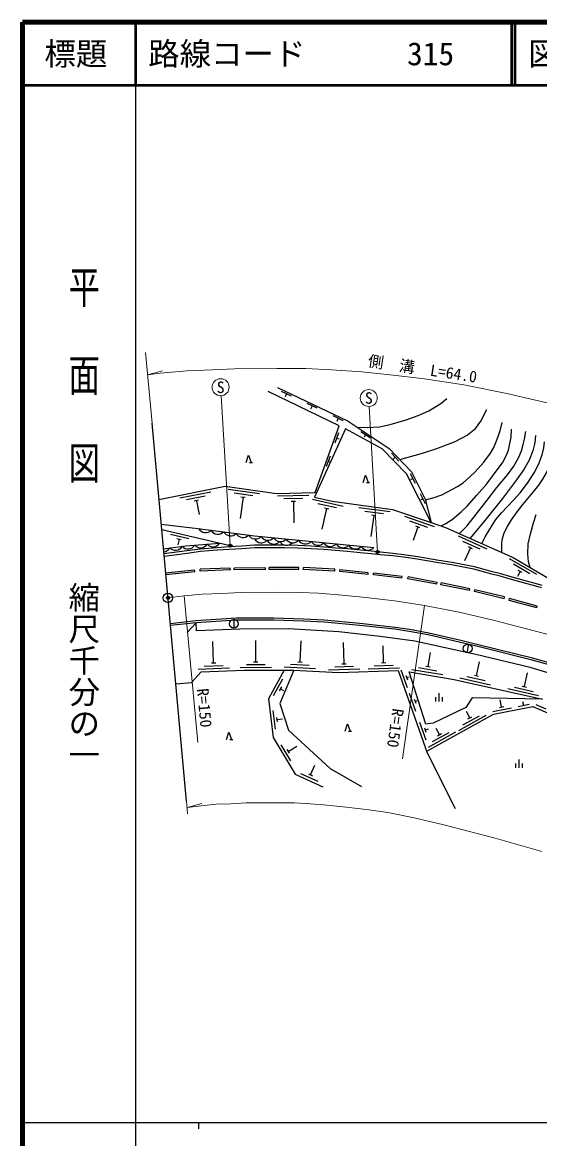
# Model space of a CAD drawing. Units: millimetres at full size, sheet at 1:1000; details may follow other scales. Extents: x 40000 to 680000, y 20000 to 380000.
# Drawn here: x 40000 to 122212, y 202409 to 380000 of the extents above; entities that cross this region are included whole.
import ezdxf
from ezdxf.enums import TextEntityAlignment as Align

# ---------------------------------------------------------------- set-up
doc = ezdxf.new("R2010")
doc.units = ezdxf.units.MM
doc.header["$LTSCALE"] = 1000
doc.header["$PDMODE"] = 32
doc.header["$PDSIZE"] = 500
doc.linetypes.add('CHAIN', pattern=[18.5, 12, -1.5, 3.5, -1.5])
for name, color, linetype, lineweight in [('M-BGD', 7, 'Continuous', 25), ('M-BGD-HTXT', 7, 'Continuous', 13), ('M-BMK', 2, 'CHAIN', 13), ('M-BMK-OTRS', 5, 'Continuous', 25), ('M-BMK-SRVR', 3, 'Continuous', 25), ('M-STR-HTXT', 7, 'Continuous', 13), ('M-STR-STRC', 7, 'Continuous', 25), ('M-TTL', 2, 'Continuous', 140), ('M-TTL-BAND', 7, 'Continuous', 25), ('M-TTL-LINE', 7, 'Continuous', 50)]:
    doc.layers.add(name, color=color, linetype=linetype, lineweight=lineweight)
doc.layers.add('M-OTRS', color=6, linetype='Continuous')
doc.layers.add('M-TTL-TXT', color=7, linetype='Continuous')
doc.styles.add('@ＭＳ ゴシック', font='')
doc.styles.add('ＭＳ ゴシック', font='')
doc.styles.get('@ＭＳ ゴシック').set_extended_font_data('@MS Gothic')
doc.styles.get('ＭＳ ゴシック').set_extended_font_data('MS Gothic')

msp = doc.modelspace()

# ---------------------------------------------------------------- hatches: boundary and pattern name
at = {"layer": 'M-STR-STRC'}
for points in [[(73264, 296879, -1), (72825, 296640, -0.41421), (72925, 296979, -0.41421)], [(96679, 295858, -1), (96240, 295618, -0.41421), (96340, 295958, -0.41421)]]:
    msp.add_hatch(color=256, dxfattribs=at).paths.add_polyline_path(points)

# ---------------------------------------------------------------- linework, layer by layer
at = {"layer": 'M-BGD'}
for p, q in [((82779, 320542), (81199, 321294)), ((81989, 320918), (81747, 320410)), ((86841, 318606), (85261, 319359)), ((86051, 318983), (85809, 318475)), ((90994, 316627), (89415, 317380)), ((90204, 317004), (89963, 316496)), ((90234, 314692), (89640, 313046)), ((95276, 313905), (93819, 314874)), ((94547, 314389), (94299, 314015)), ((89937, 313869), (90326, 313729)), ((88901, 310996), (88307, 309350)), ((99857, 310185), (98654, 311456)), ((99256, 310821), (98949, 310530)), ((76095, 309959), (76597, 309959)), ((88604, 310173), (88869, 310078)), ((102468, 306626), (101689, 308193)), ((102079, 307410), (101698, 307220)), ((77675, 304975), (72725, 305676)), ((94691, 306777), (95193, 306777)), ((69933, 305272), (65031, 304288)), ((69041, 304634), (66100, 304044)), ((68002, 303966), (67316, 303829)), ((67659, 303898), (68101, 301691)), ((76622, 304670), (73652, 305090)), ((75074, 304435), (74601, 301093)), ((75420, 304386), (74727, 304484)), ((85546, 304724), (80547, 304601)), ((84557, 304250), (81558, 304176)), ((83419, 303771), (82719, 303754)), ((83069, 303763), (83152, 300389)), ((90979, 302961), (86105, 304075)), ((104065, 303413), (103286, 304980)), ((103675, 304196), (103312, 304016)), ((89904, 302745), (86979, 303413)), ((88341, 302641), (87589, 299350)), ((88683, 302563), (88000, 302719)), ((98436, 302115), (93478, 302764)), ((97386, 301799), (94412, 302188)), ((95841, 301547), (95403, 298201)), ((96188, 301502), (95494, 301592)), ((105514, 299762), (100781, 301374)), ((104422, 299658), (101582, 300625)), ((62144, 299319), (73705, 296604)), ((66460, 297843), (63539, 298529)), ((102857, 299716), (102132, 297586)), ((103189, 299603), (102526, 299828)), ((65237, 297668), (64556, 297828)), ((64897, 297748), (64693, 296880)), ((113860, 296210), (109294, 298248)), ((112764, 296207), (110024, 297429)), ((111210, 296407), (110294, 294352)), ((111530, 296265), (110891, 296550)), ((73050, 293176), (68256, 292998)), ((73056, 292876), (73050, 293176)), ((78621, 293242), (73645, 293176)), ((73647, 292876), (73645, 293176)), ((78628, 292942), (78621, 293242)), ((83956, 293272), (79223, 293262)), ((79228, 292962), (79223, 293262)), ((83953, 292972), (83956, 293272)), ((84652, 292954), (84664, 293254)), ((89665, 292998), (84664, 293254)), ((121739, 292158), (117418, 294675)), ((120648, 292272), (118056, 293782)), ((67366, 292871), (62770, 292386)), ((67403, 292573), (62801, 292088)), ((67403, 292573), (67366, 292871)), ((68283, 292698), (68256, 292998)), ((73056, 292876), (68283, 292698)), ((78628, 292942), (73647, 292876)), ((83953, 292972), (79228, 292962)), ((89643, 292699), (84652, 292954)), ((89643, 292699), (89665, 292998)), ((90452, 292622), (90482, 292921)), ((94941, 292142), (90452, 292622)), ((94968, 292441), (90482, 292921)), ((94941, 292142), (94968, 292441)), ((95793, 292083), (95820, 292382)), ((100334, 291565), (95793, 292083)), ((100366, 291863), (95820, 292382)), ((100334, 291565), (100366, 291863)), ((101267, 291467), (101310, 291764)), ((105896, 290616), (101267, 291467)), ((105948, 290911), (101310, 291764)), ((119125, 292639), (118668, 291853)), ((119428, 292462), (118823, 292815)), ((105896, 290616), (105948, 290911)), ((106500, 290512), (106555, 290807)), ((111071, 289592), (106500, 290512)), ((111130, 289886), (106555, 290807)), ((111071, 289592), (111130, 289886)), ((111850, 289436), (111915, 289729)), ((116642, 288580), (111915, 289729)), ((116560, 288291), (111850, 289436)), ((116560, 288291), (116642, 288580)), ((117357, 288033), (117442, 288321)), ((121759, 286856), (117357, 288033)), ((121839, 287146), (117442, 288321)), ((121759, 286856), (121839, 287146)), ((67598, 284484), (66186, 282957)), ((73597, 285027), (73626, 283627)), ((70396, 278103), (70271, 281476)), ((77097, 278286), (77090, 281661)), ((84131, 278249), (84307, 281619)), ((91131, 277957), (91031, 281331)), ((97406, 278144), (97326, 280821)), ((110881, 281077), (110647, 279696)), ((104492, 277536), (104872, 279754)), ((67931, 277111), (72928, 277297)), ((68914, 277598), (71912, 277709)), ((70046, 278090), (70746, 278116)), ((74599, 277381), (79599, 277391)), ((75598, 277833), (78598, 277839)), ((76747, 278285), (77447, 278287)), ((81588, 277480), (86581, 277220)), ((82610, 277878), (85606, 277721)), ((83781, 278267), (84481, 278231)), ((88659, 276983), (93657, 277132)), ((89645, 277463), (92644, 277552)), ((90782, 277947), (91481, 277968)), ((94934, 277170), (99931, 277318)), ((95920, 277649), (98918, 277738)), ((97056, 278133), (97756, 278154)), ((101876, 277071), (106805, 276227)), ((102938, 277346), (105895, 276839)), ((104147, 277595), (104837, 277477)), ((112177, 276045), (112671, 278240)), ((81326, 275497), (79887, 272865)), ((100151, 277013), (101154, 274185)), ((100959, 276079), (101193, 275419)), ((101076, 275749), (101482, 275893)), ((109541, 275715), (114419, 274618)), ((110615, 275935), (113542, 275277)), ((111836, 276121), (112519, 275968)), ((119793, 274333), (120287, 276529)), ((81169, 274272), (80833, 273658)), ((81001, 273965), (81495, 273695)), ((117157, 274003), (122035, 272907)), ((118231, 274223), (121158, 273565)), ((119452, 274410), (120135, 274257)), ((101479, 273268), (102482, 270441)), ((102288, 272335), (102522, 271675)), ((102405, 272005), (102747, 272126)), ((105724, 271960), (105724, 272657)), ((106257, 271960), (106257, 273289)), ((106791, 271960), (106791, 272657)), ((116169, 271093), (115948, 272196)), ((119674, 271336), (119564, 271887)), ((79797, 270512), (80166, 267535)), ((111109, 269364), (110563, 270347)), ((114786, 270357), (117728, 270946)), ((115825, 271024), (116512, 271161)), ((118816, 271164), (120532, 271508)), ((121586, 271471), (123190, 270771)), ((80385, 269426), (80471, 268731)), ((80428, 269079), (81332, 269190)), ((103105, 268685), (104108, 265858)), ((109360, 267363), (113732, 269790)), ((110016, 268242), (112639, 269698)), ((110803, 269194), (111415, 269534)), ((91834, 267221), (92336, 267221)), ((103913, 267752), (104148, 267092)), ((104031, 267422), (104561, 267610)), ((104542, 264688), (108914, 267115)), ((105198, 265567), (107821, 267023)), ((106291, 266689), (105745, 267672)), ((105985, 266519), (106597, 266859)), ((72969, 265896), (73470, 265896)), ((81076, 265078), (82610, 262500)), ((82229, 264019), (83602, 264836)), ((82050, 264320), (82408, 263719)), ((85777, 260289), (86470, 261828)), ((118431, 261418), (118431, 262115)), ((118965, 261418), (118965, 262746)), ((119498, 261418), (119498, 262115)), ((84224, 260495), (86960, 259263)), ((85458, 260433), (86096, 260145))]:
    msp.add_line(p, q, dxfattribs=at)
for points in [[(80558, 321911), (91787, 316562), (98314, 312224), (101862, 308478), (104023, 304128), (104981, 300419), (101054, 308156), (97198, 312127), (91365, 315314), (86440, 304460), (89245, 303819), (93456, 303220), (98809, 302521), (104981, 300419)], [(61711, 304082), (72258, 306197), (80379, 305047), (86511, 305198), (90341, 315817), (79046, 321277)], [(93233, 315600), (94792, 315528), (96767, 315636), (98444, 316023), (100973, 316779), (102890, 317443), (104601, 318196), (106508, 319374), (107454, 320159)], [(100014, 310429), (103578, 311443), (105849, 312228), (108766, 313310), (110676, 314339), (112004, 315408), (112871, 316532), (113840, 318402)], [(104046, 304041), (105449, 304384), (106667, 304847), (109182, 306133), (110081, 306765), (111086, 307633), (111977, 308470), (113358, 310028), (114386, 311482), (114912, 312372), (115447, 313709), (115949, 315034), (116269, 316335)], [(106554, 299888), (107320, 300267), (108311, 300911), (109725, 302116), (110687, 303055), (112246, 304773), (113800, 306578), (115473, 308825), (116305, 309928), (116885, 311030), (117259, 311946), (117493, 313015), (117680, 314024), (117737, 315276)], [(109448, 298672), (110644, 299839), (112162, 301796), (113885, 303985), (115414, 306003), (117082, 308008), (118120, 309410), (118907, 310824), (119329, 311850), (119614, 312842), (119820, 313708), (119991, 314916)], [(121563, 314248), (121436, 313104), (121118, 311809), (120546, 310373), (119694, 308861), (118385, 307007), (116293, 304259), (113510, 300725), (111143, 297916)], [(113008, 297084), (113528, 298145), (114698, 300038), (115233, 300923), (116198, 302002), (117049, 302914), (118088, 304045), (119121, 305130), (120296, 306713), (121425, 308503), (122153, 309933), (122606, 311201), (122863, 312328), (122961, 313268)], [(75571, 309959), (75959, 311147), (76347, 309959)], [(116214, 295653), (116187, 297040), (116236, 297655), (116595, 298803), (117077, 299789), (117734, 300859), (118798, 302323), (119617, 303332), (121156, 305231), (122081, 306378), (122707, 307303), (123276, 308343), (123860, 309628), (124144, 310491), (124361, 311132), (124582, 312309)], [(94166, 306777), (94554, 307965), (94943, 306777)], [(62067, 300167), (67897, 299482), (76914, 298299), (95862, 296432)], [(104981, 300419), (107248, 299654), (118004, 294854), (123415, 291702), (127346, 290663)], [(120710, 293278), (120430, 294164), (120343, 295466), (120361, 297057), (120748, 298642), (121246, 300404), (121670, 301694)], [(62422, 296264), (65993, 296716), (71377, 297151)], [(122594, 290426), (121343, 290797), (120133, 291113), (117459, 291851), (116032, 292285), (114481, 292646), (113040, 293076), (111841, 293380), (110456, 293653), (108286, 294070), (106200, 294399), (102826, 294967), (100637, 295296), (98898, 295501), (96921, 295687), (95478, 295846), (93745, 296024), (91699, 296221), (89826, 296363), (87948, 296530), (85906, 296656), (83772, 296773), (81728, 296800), (78853, 296826), (76920, 296801), (74869, 296661), (72822, 296560), (70936, 296409), (68259, 296193), (66116, 295914), (62498, 295428)], [(122483, 290042), (121236, 290412), (120030, 290727), (117347, 291467), (115929, 291898), (114378, 292259), (112934, 292690), (111753, 292990), (110379, 293260), (108217, 293676), (106135, 294004), (102763, 294572), (100584, 294900), (98856, 295103), (96880, 295289), (95436, 295449), (93705, 295626), (91665, 295822), (89793, 295965), (87918, 296131), (85883, 296257), (83759, 296373), (81724, 296400), (78854, 296426), (76936, 296401), (74892, 296262), (72848, 296161), (70968, 296010), (68301, 295795), (66169, 295517), (62534, 295029)], [(166349, 265231), (149668, 270272), (147495, 270915), (133099, 275519), (121084, 278845), (112459, 280982), (109686, 281636), (104574, 282832), (101535, 283409), (99252, 283745), (93657, 284365), (87991, 284882), (84695, 285056), (79964, 285204), (73994, 285198), (67572, 284783), (63507, 284329)], [(166250, 264947), (149582, 269984), (147407, 270628), (133013, 275231), (121008, 278555), (112388, 280690), (109617, 281344), (104512, 282538), (101485, 283113), (99213, 283447), (93627, 284066), (87970, 284582), (84682, 284756), (79960, 284904), (74004, 284898), (67598, 284484), (63534, 284030)], [(166250, 264947), (161392, 264721), (149099, 268541), (146939, 269135), (132518, 273826), (120686, 277374), (112070, 279422), (109370, 280036), (102361, 281553), (96871, 282295), (90278, 283045), (82285, 283527), (74558, 283487), (67668, 283198), (67598, 284484)], [(64379, 274746), (66903, 274988), (68423, 276679), (75232, 276932), (83138, 276949), (90224, 276580), (99727, 276862), (104358, 263807), (108797, 254960)], [(81605, 276946), (79112, 272386), (79876, 266213), (83335, 260402), (87770, 258404)], [(83138, 276949), (80914, 271641), (82316, 267399), (88933, 261310), (93898, 258449)], [(104280, 264028), (114891, 269919), (121147, 271172), (124191, 269845), (129521, 266803), (161392, 264721)], [(91309, 267221), (91698, 268410), (92086, 267221)], [(72444, 265896), (72832, 267084), (73220, 265896)]]:
    msp.add_lwpolyline(points, dxfattribs=at)
msp.add_lwpolyline([(101475, 276683), (108632, 275458), (122668, 272304), (111486, 272565), (110486, 270984), (105299, 268500), (104134, 268359)], close=True, dxfattribs=at)
for centre in [(73612, 284327), (110764, 280386)]:
    msp.add_circle(centre, 700, dxfattribs=at)
for centre, start, end in [((69119, 300078), 209.39496, 315.65517), ((71102, 299818), 209.39496, 315.65517), ((73085, 299558), 209.39496, 315.65517), ((75068, 299297), 209.38857, 315.64877), ((77041, 299055), 210.36229, 316.62249), ((64313, 297259), 224.07985, 330.34005), ((66324, 297481), 222.27358, 328.53378), ((68327, 297657), 221.48385, 327.74406), ((70320, 297818), 221.48385, 327.74406), ((77980, 298453), 210.80305, 317.06325), ((79018, 298845), 211.2438, 317.50401), ((79964, 298249), 211.2438, 317.50401), ((81008, 298649), 211.2438, 317.50401), ((81954, 298053), 211.2438, 317.50401), ((82999, 298453), 211.2438, 317.50401), ((84989, 298257), 211.2438, 317.50401), ((86979, 298061), 211.2438, 317.50401), ((88970, 297865), 211.2438, 317.50401), ((90960, 297669), 211.2438, 317.50401), ((92950, 297473), 211.2438, 317.50401), ((94941, 297277), 211.2438, 317.50401), ((62329, 297008), 276.35469, 330.34973)]:
    msp.add_arc(centre, 1250, start, end, dxfattribs=at)
at = {"layer": 'M-BGD-HTXT'}
for p, q in [((73044, 296759), (71596, 320594)), ((96460, 295738), (95139, 318887))]:
    msp.add_line(p, q, dxfattribs=at)
for centre in [(71515, 321942), (95062, 320234)]:
    msp.add_circle(centre, 1350, dxfattribs=at)
at = {"layer": 'M-BMK'}
msp.add_lwpolyline([(63133, 288443), (65737, 288757), (68578, 289031), (71720, 289150), (74680, 289286), (80464, 289331), (84123, 289303), (87045, 289174), (90812, 288897), (94594, 288507), (99160, 287987), (103921, 287250), (109408, 286151), (115050, 284821), (124007, 282493)], dxfattribs=at)
at = {"layer": 'M-BMK-OTRS'}
msp.add_line((66076, 256078), (60607, 316215), dxfattribs=at)
at = {"layer": 'M-BMK-SRVR'}
msp.add_circle((63133, 288443), 750, dxfattribs=at)
at = {"layer": 'M-OTRS'}
msp.add_point((63133, 288443), dxfattribs=at)
at = {"layer": 'M-STR-HTXT'}
for p, q in [((59584, 327463), (60607, 316215)), ((59906, 323923), (62279, 324554)), ((67890, 265452), (65737, 288757)), ((100422, 262839), (103917, 287238)), ((66258, 254085), (66076, 256078)), ((66167, 255082), (68540, 255712))]:
    msp.add_line(p, q, dxfattribs=at)
for points in [[(59906, 323923), (61893, 324163), (66195, 324578), (70225, 324730), (73719, 324891), (80462, 324943), (85046, 324909), (89139, 324728), (93943, 324374), (98435, 323911), (103902, 323288), (110146, 322322), (116992, 320950), (123614, 319390), (133422, 316840), (134404, 316557)], [(66167, 255082), (69352, 255466), (70818, 255608), (73126, 255695), (75583, 255809), (80466, 255846), (83256, 255825), (85076, 255744), (87867, 255539), (90981, 255218), (94702, 254794), (98068, 254273), (102277, 253430), (106998, 252318), (115154, 250197), (122537, 248068)]]:
    msp.add_lwpolyline(points, dxfattribs=at)
at = {"layer": 'M-STR-STRC'}
for centre in [(73044, 296759), (96460, 295738)]:
    msp.add_circle(centre, 250, dxfattribs=at)
at = {"layer": 'M-TTL'}
for p, q in [((40000, 380000), (40000, 20000)), ((680000, 380000), (40000, 380000))]:
    msp.add_line(p, q, dxfattribs=at)
at = {"layer": 'M-TTL-BAND'}
for p, q in [((58000, 370000), (58000, 20000)), ((40000, 205000), (579000, 205000)), ((68000, 205000), (68000, 204000))]:
    msp.add_line(p, q, dxfattribs=at)
at = {"layer": 'M-TTL-LINE'}
for p, q in [((58000, 380000), (58000, 370000)), ((117750, 380000), (117750, 370000)), ((118250, 380000), (118250, 370000)), ((40000, 370000), (680000, 370000))]:
    msp.add_line(p, q, dxfattribs=at)

# ---------------------------------------------------------------- texts
at = {"layer": 'M-BGD-HTXT', "style": 'ＭＳ ゴシック'}
for p in [(71515, 321942), (95062, 320234)]:
    msp.add_text('S', height=1833, dxfattribs=at).set_placement(p, align=Align.MIDDLE_CENTER)
at = {"layer": 'M-STR-HTXT', "style": 'ＭＳ ゴシック'}
for s, rotation, p in [('側\u3000溝\u3000L=64.0', 351.336, (103380, 323438)), ('R=150', 275.279, (67487, 270808)), ('R=150', 261.848, (97843, 267937))]:
    msp.add_text(s, height=1833, rotation=rotation, dxfattribs=at).set_placement(p, align=Align.BOTTOM_CENTER)
at = {"layer": 'M-TTL-BAND', "style": '@ＭＳ ゴシック', "width": 1.4}
msp.add_text('平  面  図', height=3666, rotation=270, dxfattribs=at).set_placement((49777, 306475), align=Align.MIDDLE_RIGHT)
at = {"layer": 'M-TTL-BAND', "style": '@ＭＳ ゴシック'}
msp.add_text('縮尺千分の一', height=3666, rotation=270, dxfattribs=at).set_placement((49777, 261030), align=Align.MIDDLE_RIGHT)
at = {"layer": 'M-TTL-TXT', "style": 'ＭＳ ゴシック'}
msp.add_text('標題', height=3666, dxfattribs=at).set_placement((48500, 375000), align=Align.MIDDLE_CENTER)
for s, p in [('路線コード', (60000, 375000)), ('315', (101142, 375000)), ('図面コード', (120380, 375000))]:
    msp.add_text(s, height=3666, dxfattribs=at).set_placement(p, align=Align.MIDDLE_LEFT)

doc.saveas('drawing.dxf')
